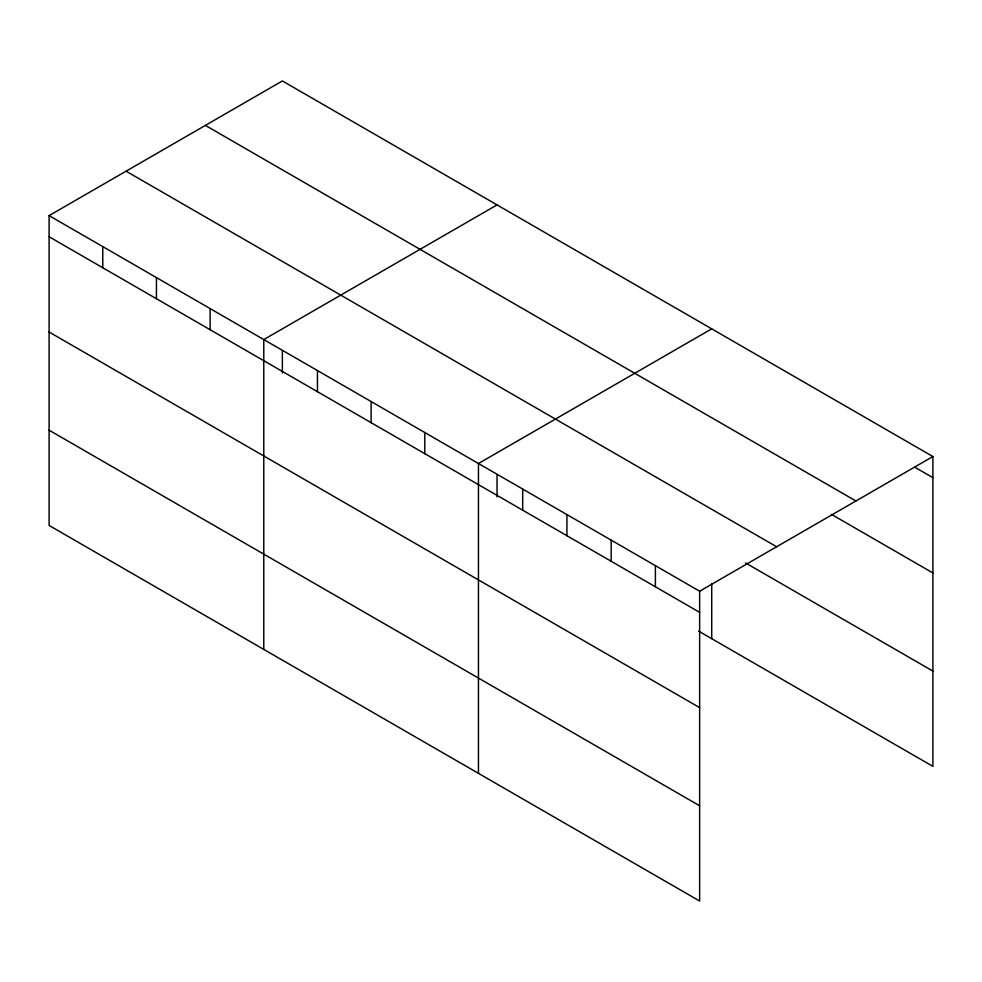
<?xml version="1.0" encoding="UTF-8"?>
<svg xmlns="http://www.w3.org/2000/svg" width="982" height="982" viewBox="0 0 982 982"><rect width="100%" height="100%" fill="white"/><g stroke="black" fill="none" stroke-linecap="round" stroke-linejoin="round"><path stroke-width="1.47" d="M49.1 215.623L699.638 591.213L699.638 901.046L49.1 525.456L49.1 215.623L282.362 80.954L932.9 456.544L932.9 766.377L698.632 631.119M497.039 204.907L263.777 339.576L263.777 649.397M711.717 328.847L478.455 463.516L478.455 773.337M699.638 591.213L932.9 456.544M914.684 467.162L932.9 477.669M205.385 125.401L855.923 500.98M831.41 514.347L932.9 572.948M126.077 171.187L776.615 546.778M745.547 562.932L932.9 671.099M49.1 236.76L699.638 612.338M49.1 332.026L699.638 707.617M49.1 430.19L699.638 805.768M711.717 583.59L711.717 638.668M655.399 565.681L655.399 586.806M611.172 540.137L611.172 561.262M566.933 514.593L566.933 535.73M522.694 489.061L522.694 510.186M497.039 474.539L497.039 496.867M424.789 432.534L424.789 453.659M371.122 401.54L371.122 422.677M317.444 370.558L317.444 391.683M282.362 350.599L282.362 372.927M210.111 308.581L210.111 329.719M156.445 277.599L156.445 298.724M102.766 246.617L102.766 267.742"/></g></svg>
